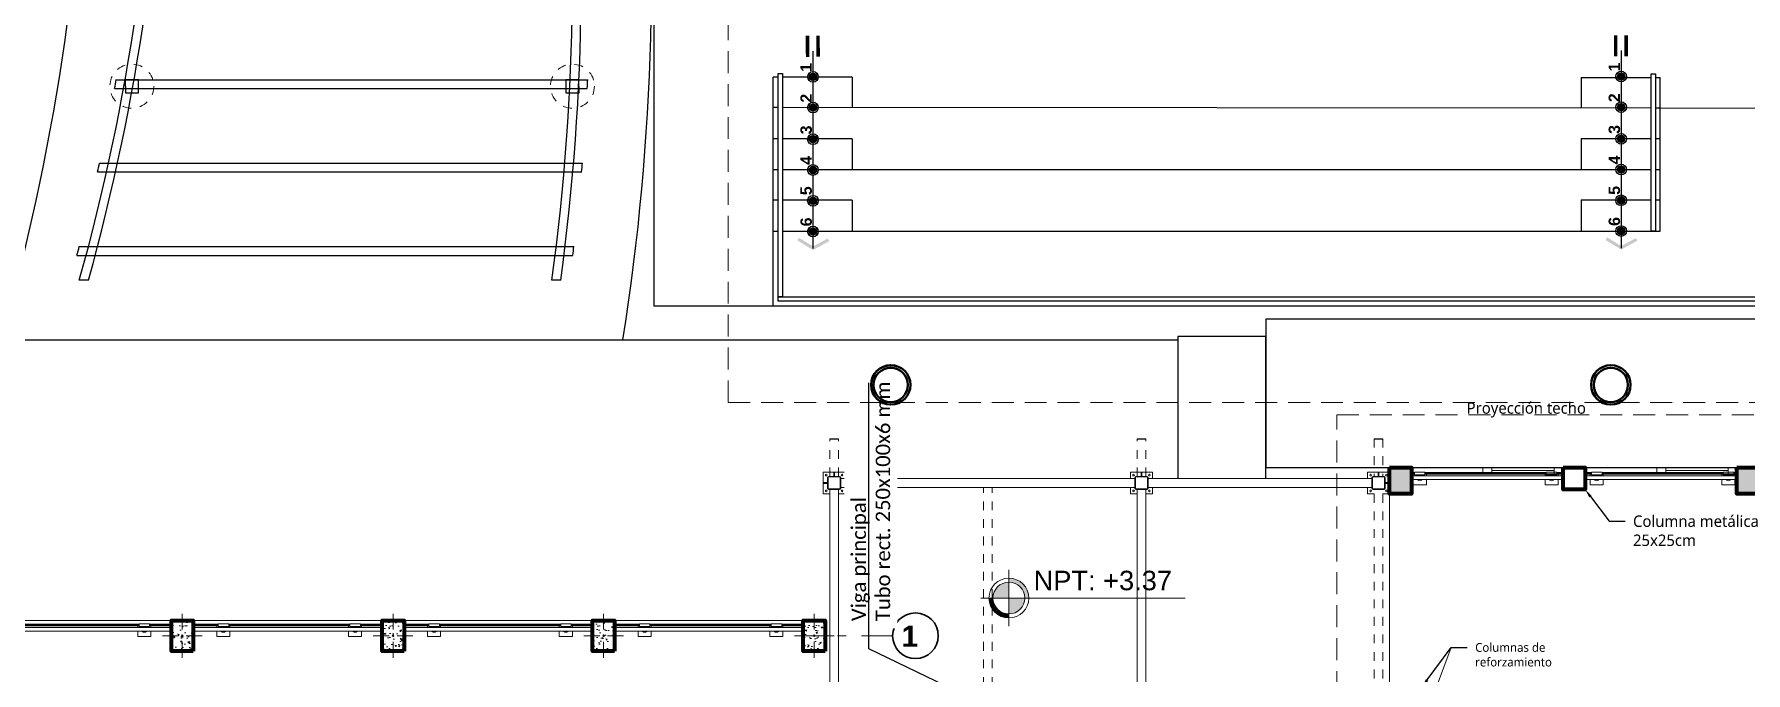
# Model space of a CAD drawing. Header units: metres. Extents: x 28 to 148, y 23 to 113.
# Drawn here: x 77.83 to 97.32, y 45.65 to 52.92 of the extents above; entities that cross this region are included whole.
import ezdxf
from ezdxf import colors
from ezdxf.entities.mleader import LeaderData, LeaderLine
from ezdxf.enums import TextEntityAlignment as Align
from ezdxf.math import Vec2, Vec3

# ---------------------------------------------------------------- set-up
doc = ezdxf.new("R2010")
doc.units = ezdxf.units.M
for name, pattern in [('DASHED2', [0.375, 0.25, -0.125]), ('Dot & Dashed', [0.670278, 0.352778, -0.176389, 0, -0.141111]), ('HIDDEN2', [0.1875, 0.125, -0.0625])]:
    doc.linetypes.add(name, pattern=pattern)
for name, color, linetype, lineweight in [('04', 135, 'Continuous', 40), ('A-FLOR-HRAL', 11, 'Continuous', 9), ('COLUMNAS 50', 32, 'Continuous', 70), ('Cotas varias El', 253, 'Continuous', 13), ('GRAFO 0 BLANCO', 7, 'Continuous', 0), ('GRAFO 02', 7, 'Continuous', 20), ('GRAFO 4', 7, 'Continuous', 30), ('GRAFO00', 7, 'Continuous', 0), ('GRAFO01', 7, 'Continuous', 0), ('Letras El', 9, 'Continuous', 5), ('letras sr', 7, 'Continuous', 5), ('MK-DIRECTRICES', 7, 'Continuous', 9), ('MK-LINEAS GENERALES', 7, 'Continuous', 0), ('Proyeccciones', 1, 'DASHED2', 18), ('proyecciones', 1, 'DASHED2', 5), ('TEXTO 100', 7, 'Continuous', 20)]:
    doc.layers.add(name, color=color, linetype=linetype, lineweight=lineweight)
doc.styles.add('DIRECTRICES NOMBRES', font='calibril.ttf')
doc.styles.add('Generales', font='trebuc.ttf', dxfattribs={"height": 0.1})
doc.styles.add('GENERATED_STYLE_1', font='arialbd.ttf')
doc.styles.add('JOS', font='arial.ttf', dxfattribs={"height": 1})
doc.styles.add('TURBO_NPT', font='sanssb__.ttf')

# ---------------------------------------------------------------- blocks, each defined once
blk = doc.blocks.new('columna pasillos')
at = {"layer": 'GRAFO 0 BLANCO'}
h = blk.add_hatch(dxfattribs=at)
h.set_pattern_fill('AR-CONC', color=256, scale=0.024, angle=-90)
h.set_pattern_definition([(320, (0, 0), (-0.015060515, -0.17214244), [0.018, -0.198]), (265, (0, 0), (0.18052611, 0.03330032), [0.0144, -0.1584]), (10.45144, (-0.00126, -0.01435), (0.1654656, -0.13884213), [0.01529765, -0.16827411]), (316.1842, (0.048, -7e-10), (-0.03972463, -0.25613792), [0.027, -0.297]), (6.63563, (0.0447, -0.02134), (0.23378846, -0.22431887), [0.02294648, -0.2524113]), (261.18416, (0.048, -7e-10), (0.23378846, -0.22431887), [0.0216, -0.2376]), (291, (0.036, -0.024), (-0.096628536, -0.14325769), [0.018, -0.198]), (236, (0.036, -0.024), (0.17403601, -0.05839568), [0.0144, -0.1584]), (341.45144, (0.02795, -0.03594), (0.07740747, -0.20165337), [0.01529765, -0.16827411]), (307.5, (0, 0), (0.079894525, -0.002918366), [0, -0.15648, 0, -0.1608, 0, -0.159]), (277.5, (0, 0), (0.09465881, -0.06313669), [0, -0.09168, 0, -0.15288, 0, -0.0606]), (237.5, (7e-10, 0.05352), (-0.005413171, -0.128117385), [0, -0.06, 0, -0.1872, 0, -0.2484]), (227.5, (1e-09, 0.07752), (0.024025194, -0.13996468), [0, -0.078, 0, -0.12432, 0, -0.1764])])
h.paths.add_polyline_path([(-235.535, 35.024), (-235.785, 35.024), (-235.785, 34.674), (-235.535, 34.674)])
h.paths.add_polyline_path([(-235.651, 34.849, -1), (-235.668, 34.849, -1)], flags=16)
at = {"layer": 'COLUMNAS 50', "color": 1, "linetype": 'Continuous', "lineweight": 9}
for p, q in [((-235.66, 35.099), (-235.66, 34.919)), ((-235.705, 34.849), (-235.885, 34.849)), ((-235.66, 34.779), (-235.66, 34.599)), ((-235.615, 34.849), (-235.435, 34.849))]:
    blk.add_line(p, q, dxfattribs=at)
at = {"layer": 'COLUMNAS 50', "linetype": 'Continuous'}
blk.add_lwpolyline([(-235.785, 35.024), (-235.535, 35.024), (-235.535, 34.674), (-235.785, 34.674)], close=True, dxfattribs=at)
at = {"layer": 'COLUMNAS 50', "color": 1, "linetype": 'Continuous', "lineweight": 9}
blk.add_circle((-235.66, 34.849), 0.00871, dxfattribs=at)
blk.add_point((-235.66, 34.849), dxfattribs=at)
blk = doc.blocks.new('Barandilla - 50 x 12mm-V42-Nivel 2')
at = {"layer": 'A-FLOR-HRAL'}
for p, q in [((-27, 93), (-88, 93)), ((-88, 93), (-88, 18)), ((-88, 18), (-88, -57)), ((34, 93), (13, 93)), ((25, 3), (25, 34)), ((27, 79), (57, 79)), ((27, 79), (27, -40)), ((57, 79), (57, -40)), ((-88, -57), (-27, -57)), ((13, -57), (34, -57)), ((57, -40), (27, -40))]:
    blk.add_line(p, q, dxfattribs=at)
for centre, radius, start, end in [((-1, 18), 39.4, 144.0345, 215.4043), ((-19, -78), 120, 93.541, 96.3187), ((-19, -78), 120, 68.282, 74.1525), ((-18, 114), 120, 285.3761, 291.1568), ((-18, 114), 120, 263.1201, 266.0125)]:
    blk.add_arc(centre, radius, start, end, dxfattribs=at)
blk = doc.blocks.new('Barandilla - 50 x 12mm-V43-Nivel 2')
at = {"layer": 'A-FLOR-HRAL'}
for p, q in [((-27, 93), (-88, 93)), ((-88, 93), (-88, 18)), ((-88, 18), (-88, -57)), ((34, 93), (13, 93)), ((25, 3), (25, 34)), ((27, 79), (57, 79)), ((27, 79), (27, -40)), ((57, 79), (57, -40)), ((-88, -57), (-27, -57)), ((13, -57), (34, -57)), ((57, -40), (27, -40))]:
    blk.add_line(p, q, dxfattribs=at)
for centre, radius, start, end in [((-1, 18), 39.4, 144.0345, 215.4043), ((-19, -78), 120, 93.584, 96.3187), ((-19, -78), 120, 68.282, 74.2092), ((-18, 114), 120, 285.3254, 291.1568), ((-18, 114), 120, 263.1201, 265.9625)]:
    blk.add_arc(centre, radius, start, end, dxfattribs=at)
blk = doc.blocks.new('Barandilla - Barandilla-595762-Nivel 2')
at = {"layer": 'A-FLOR-HRAL'}
for p, q in [((74635, 37914), (74919, 37914)), ((74635, 37906), (74919, 37906)), ((74635, 37904), (74919, 37904)), ((74635, 37896), (74919, 37896)), ((76783, 37875), (74635, 37875)), ((74635, 37835), (76783, 37835)), ((75038, 37914), (76419, 37914)), ((75038, 37906), (76419, 37906)), ((75038, 37904), (76419, 37904)), ((75038, 37896), (76419, 37896)), ((76538, 37914), (76783, 37914)), ((76538, 37906), (76783, 37906)), ((76538, 37904), (76783, 37904)), ((76538, 37896), (76783, 37896))]:
    blk.add_line(p, q, dxfattribs=at)
at = {"extrusion": (0, 0, -1), "zscale": -1, "rotation": 90.00000000000021}
for name, p in [('Barandilla - 50 x 12mm-V43-Nivel 2', (-74959, 37862)), ('Barandilla - 50 x 12mm-V42-Nivel 2', (-76459, 37862))]:
    blk.add_blockref(name, p, dxfattribs=at)
blk = doc.blocks.new('Barandilla - Barandilla-595833-Nivel 2')
at = {"layer": 'A-FLOR-HRAL'}
for p, q in [((72237, 37914), (72521, 37914)), ((72237, 37906), (72521, 37906)), ((72237, 37904), (72521, 37904)), ((72237, 37896), (72521, 37896)), ((74385, 37875), (72237, 37875)), ((72237, 37835), (74385, 37835)), ((72640, 37914), (74021, 37914)), ((72640, 37906), (74021, 37906)), ((72640, 37904), (74021, 37904)), ((72640, 37896), (74021, 37896)), ((74140, 37914), (74385, 37914)), ((74140, 37906), (74385, 37906)), ((74140, 37904), (74385, 37904)), ((74140, 37896), (74385, 37896))]:
    blk.add_line(p, q, dxfattribs=at)
at = {"extrusion": (0, 0, -1), "zscale": -1, "rotation": 90.00000000000021}
for name, p in [('Barandilla - 50 x 12mm-V43-Nivel 2', (-72561, 37862)), ('Barandilla - 50 x 12mm-V42-Nivel 2', (-74061, 37862))]:
    blk.add_blockref(name, p, dxfattribs=at)
blk = doc.blocks.new('Barandilla - Barandilla-595900-Nivel 2')
at = {"layer": 'A-FLOR-HRAL'}
for p, q in [((69837, 37914), (70121, 37914)), ((69837, 37906), (70121, 37906)), ((69837, 37904), (70121, 37904)), ((69837, 37896), (70121, 37896)), ((71985, 37875), (69837, 37875)), ((69837, 37835), (71985, 37835)), ((70240, 37914), (71621, 37914)), ((70240, 37906), (71621, 37906)), ((70240, 37904), (71621, 37904)), ((70240, 37896), (71621, 37896)), ((71740, 37914), (71985, 37914)), ((71740, 37906), (71985, 37906)), ((71740, 37904), (71985, 37904)), ((71740, 37896), (71985, 37896)), ((71985, 37914), (71985, 37906)), ((71985, 37906), (71985, 37904)), ((71985, 37904), (71985, 37896)), ((71985, 37875), (71985, 37835))]:
    blk.add_line(p, q, dxfattribs=at)
at = {"extrusion": (0, 0, -1), "zscale": -1, "rotation": 90.00000000000021}
for name, p in [('Barandilla - 50 x 12mm-V43-Nivel 2', (-70161, 37862)), ('Barandilla - 50 x 12mm-V42-Nivel 2', (-71661, 37862))]:
    blk.add_blockref(name, p, dxfattribs=at)
blk = doc.blocks.new('Barandilla - Barandilla-595917-Nivel 2')
at = {"layer": 'A-FLOR-HRAL'}
for p, q in [((67437, 37914), (67721, 37914)), ((67437, 37906), (67721, 37906)), ((67437, 37904), (67721, 37904)), ((67437, 37896), (67721, 37896)), ((69585, 37875), (67437, 37875)), ((67437, 37835), (69585, 37835)), ((67840, 37914), (69221, 37914)), ((67840, 37906), (69221, 37906)), ((67840, 37904), (69221, 37904)), ((67840, 37896), (69221, 37896)), ((69340, 37914), (69585, 37914)), ((69340, 37906), (69585, 37906)), ((69340, 37904), (69585, 37904)), ((69340, 37896), (69585, 37896)), ((69585, 37914), (69585, 37906)), ((69585, 37906), (69585, 37904)), ((69585, 37904), (69585, 37896)), ((69585, 37875), (69585, 37835))]:
    blk.add_line(p, q, dxfattribs=at)
at = {"extrusion": (0, 0, -1), "zscale": -1, "rotation": 90.00000000000021}
for name, p in [('Barandilla - 50 x 12mm-V43-Nivel 2', (-67761, 37862)), ('Barandilla - 50 x 12mm-V42-Nivel 2', (-69261, 37862))]:
    blk.add_blockref(name, p, dxfattribs=at)
blk = doc.blocks.new('Barandilla - 50 x 12mm-V82-Nivel 2')
at = {"layer": 'A-FLOR-HRAL'}
for p, q in [((-27, 93), (-88, 93)), ((-88, 93), (-88, 18)), ((-88, 18), (-88, -57)), ((34, 93), (13, 93)), ((25, 3), (25, 34)), ((27, 79), (57, 79)), ((27, 79), (27, -40)), ((57, 79), (57, -40)), ((-88, -57), (-27, -57)), ((13, -57), (34, -57)), ((57, -40), (27, -40))]:
    blk.add_line(p, q, dxfattribs=at)
for centre, radius, start, end in [((-1, 18), 39.4, 144.0345, 215.4043), ((-19, -78), 120, 93.5704, 96.3187), ((-19, -78), 120, 68.282, 74.1525), ((-18, 114), 120, 285.3761, 291.1568), ((-18, 114), 120, 263.1201, 265.9848)]:
    blk.add_arc(centre, radius, start, end, dxfattribs=at)
blk = doc.blocks.new('Barandilla - 50 x 12mm-V83-Nivel 2')
at = {"layer": 'A-FLOR-HRAL'}
for p, q in [((-27, 93), (-88, 93)), ((-88, 93), (-88, 18)), ((-88, 18), (-88, -57)), ((34, 93), (13, 93)), ((25, 3), (25, 34)), ((27, 79), (57, 79)), ((27, 79), (27, -40)), ((57, 79), (57, -40)), ((-88, -57), (-27, -57)), ((13, -57), (34, -57)), ((57, -40), (27, -40))]:
    blk.add_line(p, q, dxfattribs=at)
for centre, radius, start, end in [((-1, 18), 39.4, 144.0345, 215.4043), ((-19, -78), 120, 93.584, 96.3187), ((-19, -78), 120, 68.282, 74.1818), ((-18, 114), 120, 285.354, 291.1568), ((-18, 114), 120, 263.1201, 265.9625)]:
    blk.add_arc(centre, radius, start, end, dxfattribs=at)
blk = doc.blocks.new('Barandilla - Barandilla-616740-Nivel 2')
at = {"layer": 'A-FLOR-HRAL'}
for p, q in [((85687, 39638), (85761, 39638)), ((85687, 39630), (85761, 39630)), ((85687, 39628), (85761, 39628)), ((85687, 39620), (85761, 39620)), ((87414, 39600), (85687, 39600)), ((85880, 39638), (87261, 39638)), ((85880, 39630), (87261, 39630)), ((85880, 39628), (87261, 39628)), ((85880, 39620), (87261, 39620)), ((87380, 39638), (87414, 39638)), ((87380, 39630), (87414, 39630)), ((87380, 39628), (87414, 39628)), ((87380, 39620), (87414, 39620)), ((85687, 39560), (87414, 39560))]:
    blk.add_line(p, q, dxfattribs=at)
at = {"extrusion": (0, 0, -1), "zscale": -1, "rotation": 90.00000000000031}
for name, p in [('Barandilla - 50 x 12mm-V83-Nivel 2', (-85801, 39586)), ('Barandilla - 50 x 12mm-V82-Nivel 2', (-87301, 39586))]:
    blk.add_blockref(name, p, dxfattribs=at)
blk = doc.blocks.new('Barandilla - 50 x 12mm-V84-Nivel 2')
at = {"layer": 'A-FLOR-HRAL'}
for p, q in [((-27, 93), (-88, 93)), ((-88, 93), (-88, 18)), ((-88, 18), (-88, -57)), ((34, 93), (13, 93)), ((25, 3), (25, 34)), ((27, 79), (57, 79)), ((27, 79), (27, -40)), ((57, 79), (57, -40)), ((-88, -57), (-27, -57)), ((13, -57), (34, -57)), ((57, -40), (27, -40))]:
    blk.add_line(p, q, dxfattribs=at)
for centre, radius, start, end in [((-1, 18), 39.4, 144.0345, 215.4043), ((-19, -78), 120, 93.5704, 96.3187), ((-19, -78), 120, 68.282, 74.1675), ((-18, 114), 120, 285.3539, 291.1568), ((-18, 114), 120, 263.1201, 265.9848)]:
    blk.add_arc(centre, radius, start, end, dxfattribs=at)
blk = doc.blocks.new('Barandilla - 50 x 12mm-V8-Nivel 2')
at = {"layer": 'A-FLOR-HRAL'}
for p, q in [((-27, 93), (-88, 93)), ((-88, 93), (-88, 18)), ((-88, 18), (-88, -57)), ((34, 93), (13, 93)), ((25, 3), (25, 34)), ((27, 79), (57, 79)), ((27, 79), (27, -40)), ((57, 79), (57, -40)), ((-88, -57), (-27, -57)), ((13, -57), (34, -57)), ((57, -40), (27, -40))]:
    blk.add_line(p, q, dxfattribs=at)
for centre, radius, start, end in [((-1, 18), 39.4, 144.0345, 215.4043), ((-19, -78), 120, 93.584, 96.3187), ((-19, -78), 120, 68.282, 74.1525), ((-18, 114), 120, 285.3761, 291.1568), ((-18, 114), 120, 263.1201, 265.9625)]:
    blk.add_arc(centre, radius, start, end, dxfattribs=at)
blk = doc.blocks.new('Barandilla - Barandilla-616799-Nivel 2')
at = {"layer": 'A-FLOR-HRAL'}
for p, q in [((83744, 39638), (83710, 39638)), ((83744, 39630), (83710, 39630)), ((83744, 39628), (83710, 39628)), ((83744, 39620), (83710, 39620)), ((85437, 39600), (83710, 39600)), ((85244, 39638), (83863, 39638)), ((85244, 39630), (83863, 39630)), ((85244, 39628), (83863, 39628)), ((85244, 39620), (83863, 39620)), ((85437, 39638), (85363, 39638)), ((85437, 39630), (85363, 39630)), ((85437, 39628), (85363, 39628)), ((85437, 39620), (85363, 39620)), ((83710, 39560), (85437, 39560))]:
    blk.add_line(p, q, dxfattribs=at)
at = {"rotation": 89.99999999999972}
for name, p in [('Barandilla - 50 x 12mm-V84-Nivel 2', (83824, 39586)), ('Barandilla - 50 x 12mm-V8-Nivel 2', (85324, 39586))]:
    blk.add_blockref(name, p, dxfattribs=at)
blk = doc.blocks.new('A$Cc5122029')
at = {"layer": '04', "linetype": 'Continuous'}
for radius in [0.225, 0.195]:
    blk.add_circle((0, 0), radius, dxfattribs=at)

msp = doc.modelspace()

# ---------------------------------------------------------------- hatches: boundary and pattern name
at = {"true_color": 0x939598}
h = msp.add_hatch(color=252, dxfattribs=at)
h.paths.add_polyline_path([(86.617, 52.905), (86.657, 52.905), (86.659, 52.665), (86.619, 52.665)])
h.paths.add_polyline_path([(86.737, 52.906), (86.777, 52.906), (86.779, 52.666), (86.739, 52.666)])
h = msp.add_hatch(color=252, dxfattribs=at)
h.paths.add_polyline_path([(95.821, 52.91), (95.861, 52.91), (95.862, 52.67), (95.822, 52.67)])
h.paths.add_polyline_path([(95.941, 52.911), (95.981, 52.911), (95.982, 52.671), (95.942, 52.671)])
for points in [[(86.73, 52.408, -1), (86.67, 52.467, -1)], [(86.671, 52.408, -1), (86.73, 52.468, -1)], [(95.933, 52.413, -1), (95.874, 52.472, -1)], [(95.874, 52.413, -1), (95.933, 52.472, -1)], [(86.73, 52.058, -1), (86.67, 52.117, -1)], [(86.671, 52.058, -1), (86.73, 52.118, -1)], [(95.933, 52.063, -1), (95.874, 52.122, -1)], [(95.874, 52.063, -1), (95.933, 52.122, -1)], [(86.73, 51.698, -1), (86.67, 51.757, -1)], [(86.671, 51.697, -1), (86.73, 51.757, -1)], [(95.933, 51.702, -1), (95.874, 51.761, -1)], [(95.874, 51.702, -1), (95.933, 51.762, -1)], [(86.73, 51.348, -1), (86.67, 51.407, -1)], [(86.671, 51.347, -1), (86.73, 51.407, -1)], [(95.933, 51.352, -1), (95.874, 51.411, -1)], [(95.874, 51.352, -1), (95.933, 51.412, -1)], [(86.73, 50.998, -1), (86.67, 51.057, -1)], [(86.671, 50.997, -1), (86.73, 51.057, -1)], [(95.933, 51.002, -1), (95.874, 51.061, -1)], [(95.874, 51.002, -1), (95.933, 51.062, -1)], [(86.73, 50.648, -1), (86.67, 50.707, -1)], [(86.671, 50.647, -1), (86.73, 50.707, -1)], [(95.933, 50.652, -1), (95.874, 50.711, -1)], [(95.874, 50.652, -1), (95.933, 50.712, -1)], [(86.886, 50.567), (86.869, 50.598), (86.702, 50.507), (86.54, 50.605), (86.522, 50.575), (86.701, 50.466)], [(96.089, 50.572), (96.072, 50.602), (95.906, 50.511), (95.744, 50.61), (95.725, 50.58), (95.905, 50.471)]]:
    msp.add_hatch(color=252, dxfattribs=at).paths.add_polyline_path(points)
at = {"layer": 'GRAFO 0 BLANCO', "true_color": 0x939598}
h = msp.add_hatch(color=252, dxfattribs=at)
h.dxf.hatch_style = 1
h.paths.add_polyline_path([(118.575, 47.988), (118.825, 47.988), (118.825, 47.688), (118.575, 47.688)])
h.paths.add_polyline_path([(114.764, 47.988), (114.514, 47.988), (114.513, 47.588), (114.763, 47.588)])
h.paths.add_polyline_path([(110.174, 47.988), (109.924, 47.988), (109.923, 47.588), (110.173, 47.588)])
h.paths.add_polyline_path([(105.888, 47.988), (106.138, 47.988), (106.138, 47.688), (105.888, 47.688)])
h.paths.add_polyline_path([(101.28, 47.988), (101.53, 47.988), (101.53, 47.688), (101.28, 47.688)])
h.paths.add_polyline_path([(97.221, 47.988), (97.471, 47.988), (97.471, 47.688), (97.221, 47.688)])
h.paths.add_polyline_path([(93.266, 47.988), (93.516, 47.988), (93.516, 47.688), (93.266, 47.688)])
at = {"layer": 'MK-LINEAS GENERALES', "linetype": 'Continuous'}
h = msp.add_hatch(dxfattribs=at)
h.set_pattern_fill('ANSI32', scale=0.075, angle=90, style=0)
h.set_pattern_definition([(135, (76.5328, -70.6178), (-0.5051394, -0.5051394), []), (135, (76.5328, -70.28106), (-0.5051394, -0.5051394), [])])
edge = h.paths.add_edge_path(flags=0)
edge.add_arc((90.504, 47.876), 0.0126, 360, 450)
edge.add_line((90.504, 47.888), (90.379, 47.888))
edge.add_arc((90.379, 47.876), 0.0126, 90, 180)
edge.add_line((90.366, 47.876), (90.366, 47.751))
edge.add_arc((90.379, 47.751), 0.0126, 180, 270)
edge.add_line((90.379, 47.738), (90.504, 47.738))
edge.add_arc((90.504, 47.751), 0.0126, 270, 360)
edge.add_line((90.516, 47.751), (90.516, 47.876))
edge = h.paths.add_edge_path(flags=0)
edge.add_line((90.373, 47.751), (90.373, 47.876))
edge.add_arc((90.379, 47.876), 0.0063, 90, 180, ccw=False)
edge.add_line((90.379, 47.882), (90.504, 47.882))
edge.add_arc((90.504, 47.876), 0.0063, 360, 450, ccw=False)
edge.add_line((90.51, 47.876), (90.51, 47.751))
edge.add_arc((90.504, 47.751), 0.0063, 270, 360, ccw=False)
edge.add_line((90.504, 47.745), (90.379, 47.745))
edge.add_arc((90.379, 47.751), 0.0063, 180, 270, ccw=False)
at = {"layer": 'TEXTO 100', "ltscale": 1.3}
h = msp.add_hatch(color=7, dxfattribs=at)
edge = h.paths.add_edge_path()
edge.add_line((89.111, 46.503), (88.931, 46.503))
edge.add_line((88.931, 46.503), (88.931, 46.322))
edge.add_arc((88.931, 46.503), 0.181, 270, 360)
edge = h.paths.add_edge_path()
edge.add_arc((88.931, 46.503), 0.181, 90, 180)
edge.add_line((88.75, 46.503), (88.931, 46.503))
edge.add_line((88.931, 46.503), (88.931, 46.684))
edge = h.paths.add_edge_path()
edge.add_line((88.931, 46.73), (88.931, 46.684))
edge.add_arc((88.931, 46.503), 0.181, 0, 90, ccw=False)
edge.add_line((89.111, 46.503), (89.157, 46.503))
edge.add_arc((88.931, 46.503), 0.227, 0, 90)

# ---------------------------------------------------------------- linework, layer by layer
at = {"color": 252, "true_color": 0x939598}
for p, q in [((86.303, 52.434), (86.246, 52.434)), ((87.146, 52.434), (86.353, 52.434)), ((87.146, 52.434), (87.146, 52.084)), ((95.449, 52.431), (96.244, 52.431)), ((95.449, 52.431), (95.449, 52.081)), ((96.294, 52.431), (96.349, 52.431)), ((96.349, 52.081), (96.349, 52.431)), ((86.246, 52.092), (86.303, 52.092)), ((86.353, 52.092), (96.244, 52.083)), ((96.294, 52.083), (96.349, 52.083)), ((96.349, 52.082), (103.449, 52.092)), ((96.349, 50.682), (96.349, 52.082)), ((86.303, 51.732), (86.246, 51.732)), ((87.146, 51.732), (86.353, 51.732)), ((87.146, 51.732), (87.146, 51.382)), ((95.449, 51.737), (96.244, 51.737)), ((95.449, 51.737), (95.449, 51.387)), ((96.294, 51.737), (96.349, 51.737)), ((86.246, 51.382), (86.303, 51.382)), ((86.353, 51.382), (96.244, 51.382)), ((96.294, 51.382), (96.349, 51.382)), ((86.303, 51.032), (86.246, 51.032)), ((87.146, 51.032), (86.353, 51.032)), ((87.146, 51.032), (87.146, 50.682)), ((95.449, 51.037), (96.244, 51.037)), ((95.449, 51.037), (95.449, 50.687)), ((96.294, 51.037), (96.349, 51.037)), ((86.246, 50.682), (86.303, 50.682)), ((86.353, 50.682), (96.349, 50.682)), ((96.294, 50.682), (96.349, 50.682)), ((86.246, 49.832), (113.546, 49.832)), ((51.293, 49.443), (90.857, 49.443))]:
    msp.add_line(p, q, dxfattribs=at)
for p, q in [((78.747, 52.305), (84.13, 52.305)), ((78.765, 52.405), (84.135, 52.405)), ((78.552, 51.355), (84.066, 51.355)), ((78.575, 51.455), (84.074, 51.455)), ((78.345, 50.505), (83.978, 50.505)), ((78.318, 50.405), (83.966, 50.405)), ((78.449, 50.123), (78.345, 50.123)), ((83.828, 50.123), (83.727, 50.123))]:
    msp.add_line(p, q)
at = {"color": 9, "true_color": 0xc7c8ca}
for p, q in [((115.086, 49.68), (91.857, 49.68)), ((91.857, 49.68), (91.857, 47.988)), ((91.857, 47.988), (115.086, 47.988))]:
    msp.add_line(p, q, dxfattribs=at)
at = {"color": 252, "true_color": 0x939598}
for points in [[(114.885, 69.032), (84.886, 69.032), (84.886, 49.832), (114.885, 49.832), (114.885, 69.032)], [(86.7, 52.731), (86.7, 50.482)], [(95.904, 52.736), (95.904, 50.486)], [(86.245, 49.832), (86.245, 52.434)], [(86.353, 52.474), (86.353, 49.982), (86.353, 49.932), (86.303, 49.932), (86.303, 52.474), (86.353, 52.474)], [(96.294, 52.471), (96.294, 50.682), (96.294, 50.682), (96.244, 50.682), (96.244, 52.471), (96.294, 52.471)], [(86.303, 49.932), (113.501, 49.932), (113.501, 49.882), (86.303, 49.882), (86.303, 49.932)]]:
    msp.add_lwpolyline(points, dxfattribs=at)
for points in [[(79.019, 52.257), (79.017, 52.407), (78.867, 52.405), (78.869, 52.255)], [(84.037, 52.257), (84.035, 52.407), (83.885, 52.405), (83.887, 52.255)]]:
    msp.add_lwpolyline(points, close=True)
msp.add_lwpolyline([(91.857, 47.863), (91.857, 49.48), (90.857, 49.48), (90.857, 47.863)])
for centre, radius in [((86.7, 52.438), 0.061), ((86.7, 52.438), 0.042), ((86.7, 52.438), 0.042), ((86.7, 52.438), 0.042), ((86.7, 52.438), 0.042), ((95.904, 52.442), 0.061), ((95.904, 52.442), 0.042), ((95.904, 52.442), 0.042), ((95.904, 52.442), 0.042), ((95.904, 52.442), 0.042), ((86.7, 52.088), 0.061), ((86.7, 52.088), 0.042), ((86.7, 52.088), 0.042), ((86.7, 52.088), 0.042), ((86.7, 52.088), 0.042), ((95.904, 52.092), 0.061), ((95.904, 52.092), 0.042), ((95.904, 52.092), 0.042), ((95.904, 52.092), 0.042), ((95.904, 52.092), 0.042), ((86.7, 51.727), 0.061), ((86.7, 51.727), 0.042), ((86.7, 51.727), 0.042), ((86.7, 51.727), 0.042), ((86.7, 51.727), 0.042), ((95.904, 51.732), 0.061), ((95.904, 51.732), 0.042), ((95.904, 51.732), 0.042), ((95.904, 51.732), 0.042), ((95.904, 51.732), 0.042), ((86.7, 51.377), 0.061), ((86.7, 51.377), 0.042), ((86.7, 51.377), 0.042), ((86.7, 51.377), 0.042), ((86.7, 51.377), 0.042), ((95.904, 51.382), 0.061), ((95.904, 51.382), 0.042), ((95.904, 51.382), 0.042), ((95.904, 51.382), 0.042), ((95.904, 51.382), 0.042), ((86.7, 51.027), 0.061), ((86.7, 51.027), 0.042), ((86.7, 51.027), 0.042), ((86.7, 51.027), 0.042), ((86.7, 51.027), 0.042), ((95.903, 51.032), 0.061), ((95.903, 51.032), 0.042), ((95.903, 51.032), 0.042), ((95.903, 51.032), 0.042), ((95.903, 51.032), 0.042), ((86.7, 50.677), 0.061), ((86.7, 50.677), 0.042), ((86.7, 50.677), 0.042), ((86.7, 50.677), 0.042), ((86.7, 50.677), 0.042), ((95.904, 50.682), 0.061), ((95.904, 50.682), 0.042), ((95.904, 50.682), 0.042), ((95.904, 50.682), 0.042), ((95.904, 50.682), 0.042)]:
    msp.add_circle(centre, radius, dxfattribs=at)
at = {"color": 9, "true_color": 0xc7c8ca}
for centre, radius, start, end in [((58.572, 53.566), 26.289, 350.9769, 21.0554), ((52.53, 56.542), 25.916, 344.1009, 12.9331)]:
    msp.add_arc(centre, radius, start, end, dxfattribs=at)
for centre, radius, start, end in [((58.572, 53.566), 25.389, 352.2072, 21.1123), ((58.572, 53.566), 25.489, 352.238, 21.1059), ((54.6, 56.753), 24.653, 344.4012, 13.5367), ((54.6, 56.753), 24.753, 344.4658, 13.5346), ((54.6, 56.753), 24.553, 349.5646, 349.8018), ((58.572, 53.566), 25.589, 357.1765, 357.4007), ((54.6, 56.753), 24.553, 347.3017, 347.5408), ((58.572, 53.566), 25.589, 355.0444, 355.2691), ((54.6, 56.753), 24.553, 345.0184, 345.2598), ((58.572, 53.566), 25.589, 352.9053, 353.1309)]:
    msp.add_arc(centre, radius, start, end)
at = {"layer": 'COLUMNAS 50', "linetype": 'Continuous'}
for points in [[(93.266, 47.988), (93.516, 47.988), (93.516, 47.688), (93.266, 47.688), (93.266, 47.988)], [(95.244, 47.988), (95.494, 47.988), (95.494, 47.738), (95.244, 47.738), (95.244, 47.988)], [(97.221, 47.988), (97.471, 47.988), (97.471, 47.688), (97.221, 47.688), (97.221, 47.988)]]:
    msp.add_lwpolyline(points, dxfattribs=at)
at = {"layer": 'Cotas varias El', "linetype": 'Dot & Dashed'}
msp.add_line((87.607, 46.074), (86.614, 46.074), dxfattribs=at)
at = {"layer": 'GRAFO 0 BLANCO'}
msp.add_line((86.589, 46.249), (53.243, 46.249), dxfattribs=at)
msp.add_lwpolyline([(93.266, 47.988), (133.208, 47.988), (133.208, 38.996), (93.266, 38.996), (93.266, 47.988)], dxfattribs=at)
at = {"layer": 'GRAFO 02', "color": 7, "linetype": 'Continuous', "lineweight": 9}
for points in [[(94.43, 47.988), (94.33, 47.988), (94.33, 47.918), (94.43, 47.918)], [(95.24, 47.988), (95.14, 47.988), (95.14, 47.918), (95.24, 47.918)], [(96.411, 47.988), (96.311, 47.988), (96.311, 47.918), (96.411, 47.918)], [(97.221, 47.988), (97.121, 47.988), (97.121, 47.918), (97.221, 47.918)]]:
    msp.add_lwpolyline(points, close=True, dxfattribs=at)
at = {"layer": 'GRAFO 02', "color": 7, "linetype": 'Continuous', "lineweight": 9, "flags": 128}
for points in [[(95.14, 47.957), (94.43, 47.957)], [(97.121, 47.957), (96.411, 47.957)], [(94.43, 47.918), (95.14, 47.918)], [(96.411, 47.918), (97.121, 47.918)]]:
    msp.add_lwpolyline(points, dxfattribs=at)
at = {"layer": 'GRAFO 4', "linetype": 'Continuous'}
msp.add_circle((87.867, 46.074), 0.26, dxfattribs=at)
at = {"layer": 'GRAFO00', "color": 252, "linetype": 'DASHED2', "lineweight": 0}
msp.add_lwpolyline([(92.666, 48.588), (133.808, 48.588), (133.808, 38.296), (92.666, 38.296)], close=True, dxfattribs=at)
at = {"layer": 'Letras El', "color": 7, "lineweight": 0}
msp.add_line((93.969, 45.94), (93.579, 44.903), dxfattribs=at)
at = {"layer": 'MK-LINEAS GENERALES', "color": 7, "linetype": 'Continuous'}
for p, q in [((86.816, 47.688), (86.816, 47.938)), ((86.816, 47.938), (87.066, 47.938)), ((86.866, 47.818), (86.816, 47.818)), ((86.866, 47.809), (86.816, 47.809)), ((86.861, 47.809), (86.861, 47.818)), ((86.866, 47.751), (86.866, 47.876)), ((86.873, 47.751), (86.873, 47.876)), ((86.879, 47.888), (87.004, 47.888)), ((86.879, 47.882), (87.004, 47.882)), ((86.937, 47.888), (86.937, 47.938)), ((86.946, 47.893), (86.937, 47.893)), ((86.946, 47.888), (86.937, 47.888)), ((86.946, 47.888), (86.946, 47.938)), ((87.01, 47.876), (87.01, 47.751)), ((87.016, 47.876), (87.016, 47.751)), ((90.366, 47.863), (87.016, 47.863)), ((90.366, 47.763), (87.016, 47.763)), ((87.066, 47.938), (87.066, 47.863)), ((87.066, 47.763), (87.066, 47.688)), ((90.316, 47.863), (90.316, 47.938)), ((90.316, 47.938), (90.566, 47.938)), ((90.316, 47.688), (90.316, 47.763)), ((90.366, 47.751), (90.366, 47.876)), ((90.373, 47.751), (90.373, 47.876)), ((90.379, 47.888), (90.504, 47.888)), ((90.379, 47.882), (90.504, 47.882)), ((90.437, 47.888), (90.437, 47.938)), ((90.446, 47.893), (90.437, 47.893)), ((90.446, 47.888), (90.437, 47.888)), ((90.446, 47.888), (90.446, 47.938)), ((90.51, 47.876), (90.51, 47.751)), ((90.516, 47.876), (90.516, 47.751)), ((93.066, 47.863), (90.516, 47.863)), ((93.066, 47.863), (90.516, 47.863)), ((93.066, 47.763), (90.516, 47.763)), ((90.566, 47.938), (90.566, 47.863)), ((90.566, 47.763), (90.566, 47.688)), ((93.016, 47.938), (93.266, 47.938)), ((93.016, 47.863), (93.016, 47.938)), ((93.016, 47.688), (93.016, 47.763)), ((93.066, 47.751), (93.066, 47.876)), ((93.073, 47.751), (93.073, 47.876)), ((93.079, 47.888), (93.204, 47.888)), ((93.079, 47.882), (93.204, 47.882)), ((93.137, 47.888), (93.137, 47.938)), ((93.146, 47.893), (93.137, 47.893)), ((93.146, 47.888), (93.137, 47.888)), ((93.146, 47.888), (93.146, 47.938)), ((93.21, 47.876), (93.21, 47.751)), ((93.216, 47.876), (93.216, 47.751)), ((93.216, 47.818), (93.266, 47.818)), ((93.216, 47.809), (93.266, 47.809)), ((93.221, 47.809), (93.221, 47.818)), ((93.266, 47.938), (93.266, 47.688)), ((86.891, 47.688), (86.816, 47.688)), ((87.004, 47.745), (86.879, 47.745)), ((87.004, 47.738), (86.879, 47.738)), ((86.891, 47.738), (86.891, 44.128)), ((86.991, 47.738), (86.991, 44.128)), ((87.066, 47.688), (86.991, 47.688)), ((90.391, 47.688), (90.316, 47.688)), ((90.504, 47.745), (90.379, 47.745)), ((90.504, 47.738), (90.379, 47.738)), ((90.391, 44.128), (90.391, 47.738)), ((90.492, 44.128), (90.492, 47.738)), ((90.566, 47.688), (90.492, 47.688)), ((93.091, 47.688), (93.016, 47.688)), ((93.204, 47.745), (93.079, 47.745)), ((93.204, 47.738), (93.079, 47.738)), ((93.266, 47.688), (93.191, 47.688))]:
    msp.add_line(p, q, dxfattribs=at)
for centre in [(86.851, 47.903), (87.031, 47.903), (90.351, 47.903), (90.531, 47.903), (93.051, 47.903), (93.231, 47.903), (86.851, 47.723), (87.031, 47.723), (90.351, 47.723), (90.531, 47.723), (93.051, 47.723), (93.231, 47.723)]:
    msp.add_circle(centre, 0.00992, dxfattribs=at)
for centre, radius, start, end in [((86.879, 47.876), 0.0126, 90, 180), ((86.879, 47.876), 0.0063, 90, 180), ((87.004, 47.876), 0.0126, 0, 90), ((87.004, 47.876), 0.0063, 0, 90), ((90.379, 47.876), 0.0126, 90, 180), ((90.379, 47.876), 0.0063, 90, 180), ((90.504, 47.876), 0.0126, 0, 90), ((90.504, 47.876), 0.0063, 0, 90), ((93.079, 47.876), 0.0126, 90, 180), ((93.079, 47.876), 0.0063, 90, 180), ((93.204, 47.876), 0.0126, 0, 90), ((93.204, 47.876), 0.0063, 0, 90), ((86.879, 47.751), 0.0126, 180, 270), ((86.879, 47.751), 0.0063, 180, 270), ((87.004, 47.751), 0.0126, 270, 0), ((87.004, 47.751), 0.0063, 270, 0), ((90.379, 47.751), 0.0126, 180, 270), ((90.379, 47.751), 0.0063, 180, 270), ((90.504, 47.751), 0.0126, 270, 0), ((90.504, 47.751), 0.0063, 270, 0), ((93.079, 47.751), 0.0126, 180, 270), ((93.079, 47.751), 0.0063, 180, 270), ((93.204, 47.751), 0.0063, 270, 0), ((93.204, 47.751), 0.0126, 270, 0)]:
    msp.add_arc(centre, radius, start, end, dxfattribs=at)
at = {"layer": 'proyecciones', "linetype": 'HIDDEN2', "ltscale": 0.5}
for p, q in [((86.891, 47.888), (86.891, 48.317)), ((86.894, 48.313), (86.894, 48.317)), ((90.391, 48.317), (90.491, 48.317)), ((90.391, 47.888), (90.391, 48.317)), ((90.491, 48.313), (90.391, 48.313)), ((90.394, 48.313), (90.394, 48.317)), ((90.394, 48.317), (90.488, 48.317)), ((90.488, 48.313), (90.394, 48.313)), ((90.488, 48.317), (90.488, 48.313)), ((90.491, 47.888), (90.491, 48.317)), ((93.091, 48.317), (93.091, 47.888)), ((93.191, 48.317), (93.091, 48.317)), ((93.091, 48.313), (93.191, 48.313)), ((93.188, 48.317), (93.094, 48.317)), ((93.094, 48.317), (93.094, 48.313)), ((93.094, 48.313), (93.188, 48.313)), ((93.188, 48.313), (93.188, 48.317)), ((93.191, 48.317), (93.191, 47.888)), ((88.641, 44.103), (88.641, 47.763)), ((88.742, 44.103), (88.742, 47.763)), ((93.091, 45.388), (93.091, 47.738)), ((93.191, 45.388), (93.191, 47.738))]:
    msp.add_line(p, q, dxfattribs=at)
for centre in [(78.943, 52.331), (83.961, 52.331)]:
    msp.add_circle(centre, 0.25, dxfattribs=at)
at = {"layer": 'TEXTO 100', "color": 7, "ltscale": 1.3}
msp.add_circle((88.931, 46.503), 0.181, dxfattribs=at)

# ---------------------------------------------------------------- block references
at = {"color": 2, "lineweight": 80}
msp.add_blockref('A$Cc5122029', (95.786, 48.93), dxfattribs=at)
at = {"layer": 'A-FLOR-HRAL', "xscale": 0.001, "yscale": 0.001, "zscale": 0.001}
for name, p in [('Barandilla - Barandilla-616799-Nivel 2', (9.806, 8.294)), ('Barandilla - Barandilla-616740-Nivel 2', (9.806, 8.294)), ('Barandilla - Barandilla-595917-Nivel 2', (9.806, 8.292)), ('Barandilla - Barandilla-595900-Nivel 2', (9.806, 8.292)), ('Barandilla - Barandilla-595833-Nivel 2', (9.806, 8.292)), ('Barandilla - Barandilla-595762-Nivel 2', (9.806, 8.292))]:
    msp.add_blockref(name, p, dxfattribs=at)
at = {"layer": 'COLUMNAS 50', "rotation": 180}
for p in [(-156.142, 80.923), (-153.742, 80.923), (-151.344, 80.923), (-148.945, 80.923)]:
    msp.add_blockref('columna pasillos', p, dxfattribs=at)

# ---------------------------------------------------------------- texts
at = {"insert": (87.896, 45.949), "char_height": 0.24, "attachment_point": 9, "rotation": 0, "style": 'GENERATED_STYLE_1'}
msp.add_mtext('1', dxfattribs=at)
at = {"color": 252, "true_color": 0x939598, "style": 'TURBO_NPT'}
for tag, p in [('1', (86.726, 52.494)), ('1', (95.93, 52.499)), ('2', (86.726, 52.144)), ('2', (95.93, 52.149)), ('3', (86.726, 51.783)), ('3', (95.93, 51.788)), ('4', (86.726, 51.435)), ('4', (95.93, 51.44)), ('5', (86.726, 51.09)), ('5', (95.93, 51.094)), ('6', (86.726, 50.735)), ('6', (95.93, 50.74))]:
    msp.add_attdef(tag, text='1', height=0.13, rotation=90, dxfattribs=at).set_placement(p, align=Align.BOTTOM_LEFT)
at = {"layer": 'GRAFO01', "style": 'JOS'}
msp.add_text('NPT: +3.37', height=0.2218, rotation=0, dxfattribs=at).set_placement((89.213, 46.592))
at = {"layer": 'letras sr', "insert": (94.144, 48.732), "char_height": 0.13, "attachment_point": 1, "style": 'Generales'}
msp.add_mtext('Proyección techo ', dxfattribs=at)

# ---------------------------------------------------------------- leaders
at = {"layer": 'letras sr'}
ml = msp.add_multileader_mtext('Standard', dxfattribs=at)
ml.set_content('Columna metálica 25x25cm', color=256, style='Generales')
ml.set_leader_properties()
ml.build(insert=Vec2(0, 0))
ml.multileader.update_dxf_attribs({"text_right_attachment_type": 6, "dogleg_length": 0.183, "arrow_head_size": 0.1})
ctx = ml.context
ctx.base_point, ctx.char_height, ctx.arrow_head_size, ctx.landing_gap_size, ctx.plane_origin = Vec3(95.949, 47.377), 0.13, 0.1, 0.09, Vec3(95.505, 48.89)
ctx.right_attachment = 6
notes = []
notes.append((ctx, [(0, (1, 1, 0), (95.766, 47.377), (1, 0), 0.183, [(0, [(95.494, 47.738)], 0, [])])]))
ctx.mtext.insert, ctx.mtext.width, ctx.mtext.flow_direction = Vec3(96.039, 47.443), 1.75326, 5
ml = msp.add_multileader_mtext('Standard', dxfattribs=at)
ml.set_content('Columnas de reforzamiento', color=256, style='Generales')
ml.set_leader_properties()
ml.build(insert=Vec2(0, 0))
ml.multileader.update_dxf_attribs({"text_right_attachment_type": 6, "dogleg_length": 0.36, "arrow_head_size": 0.1})
ctx = ml.context
ctx.base_point, ctx.char_height, ctx.arrow_head_size, ctx.landing_gap_size, ctx.plane_origin = Vec3(94.151, 45.94), 0.1, 0.1, 0.09, Vec3(93.591, 46.73)
ctx.right_attachment = 6
notes.append((ctx, [(0, (1, 1, 0), (93.969, 45.94), (1, 0), 0.183, [(0, [(93.634, 45.49)], 0, [])])]))
ctx.mtext.insert, ctx.mtext.width, ctx.mtext.flow_direction = Vec3(94.241, 45.991), 1.46918, 5
for ctx, leaders in notes:
    for number, flags, end, landing, length, lines in leaders:
        leader = LeaderData()
        leader.index, (leader.has_last_leader_line, leader.has_dogleg_vector, leader.attachment_direction) = number, flags
        leader.last_leader_point, leader.dogleg_vector, leader.dogleg_length = Vec3(end), Vec3(landing), length
        for number, points, colour, breaks in lines:
            line = LeaderLine()
            line.index, line.vertices, line.color, line.breaks = number, Vec3.list(points), colors.encode_raw_color(colour), breaks
            leader.lines.append(line)
        ctx.leaders.append(leader)

# ---------------------------------------------------------------- next in the draw order: leaders
at = {"layer": 'MK-DIRECTRICES'}
ml = msp.add_multileader_mtext('Standard', dxfattribs=at)
ml.set_content('\\A1;Viga principal\\PTubo rect. 250x100x6 mm', color=256, style='DIRECTRICES NOMBRES')
ml.set_leader_properties(color=1)
ml.build(insert=Vec2(0, 0))
ml.multileader.update_dxf_attribs({"text_left_attachment_type": 6, "text_right_attachment_type": 6, "dogleg_length": 4, "arrow_head_size": 0.112})
ctx = ml.context
ctx.base_point, ctx.char_height, ctx.arrow_head_size, ctx.landing_gap_size, ctx.plane_origin, ctx.plane_x_axis, ctx.plane_y_axis = Vec3(87.337, 46.225), 0.165, 0.112, 0.015, Vec3(82.74, 46.95), Vec3(0, 1), Vec3(-1, 0)
ctx.left_attachment, ctx.right_attachment = 6, 6
notes = []
notes.append((ctx, [(0, (1, 1, 0), (87.337, 45.925), (0, 1), 0.3, [(0, [(87.955, 44.103), (88.641, 45.295)], 0, [])])]))
ctx.mtext.insert, ctx.mtext.text_direction, ctx.mtext.rotation, ctx.mtext.width, ctx.mtext.defined_height, ctx.mtext.flow_direction = Vec3(87.139, 46.24), Vec3(0, 1), 1.570796, 2.82552, 0.755, 5
ctx.mtext.has_bg_fill, ctx.mtext.bg_color, ctx.mtext.bg_scale_factor, ctx.mtext.bg_transparency, ctx.mtext.use_window_bg_color = 1, -1027028792, 1.5, 0, 1
for ctx, leaders in notes:
    for number, flags, end, landing, length, lines in leaders:
        leader = LeaderData()
        leader.index, (leader.has_last_leader_line, leader.has_dogleg_vector, leader.attachment_direction) = number, flags
        leader.last_leader_point, leader.dogleg_vector, leader.dogleg_length = Vec3(end), Vec3(landing), length
        for number, points, colour, breaks in lines:
            line = LeaderLine()
            line.index, line.vertices, line.color, line.breaks = number, Vec3.list(points), colors.encode_raw_color(colour), breaks
            leader.lines.append(line)
        ctx.leaders.append(leader)

# ---------------------------------------------------------------- next in the draw order: hatches: boundary and pattern name
at = {"layer": 'TEXTO 100', "ltscale": 1.3}
msp.add_hatch(color=7, dxfattribs=at).paths.add_polyline_path([(88.75, 46.503), (88.704, 46.503, 0.414214), (88.931, 46.276), (88.931, 46.322, -0.414214)])

# ---------------------------------------------------------------- next in the draw order: linework, layer by layer
at = {"layer": 'Proyeccciones', "color": 2}
msp.add_lwpolyline([(85.736, 69.739), (114.111, 69.739), (114.111, 48.73), (85.736, 48.73)], close=True, dxfattribs=at)
at = {"layer": 'proyecciones', "linetype": 'HIDDEN2', "ltscale": 0.5}
for p, q in [((86.891, 48.317), (86.991, 48.317)), ((86.991, 48.313), (86.891, 48.313)), ((86.894, 48.317), (86.988, 48.317)), ((86.988, 48.313), (86.894, 48.313)), ((86.988, 48.317), (86.988, 48.313)), ((86.991, 47.888), (86.991, 48.317))]:
    msp.add_line(p, q, dxfattribs=at)
at = {"layer": 'TEXTO 100', "color": 7, "ltscale": 1.3}
msp.add_lwpolyline([(88.61, 46.503), (90.94, 46.503), (88.931, 46.503), (88.931, 46.823), (88.931, 46.183)], dxfattribs=at)
msp.add_circle((88.931, 46.503), 0.227, dxfattribs=at)

# ---------------------------------------------------------------- next in the draw order: block references
at = {"color": 2, "lineweight": 80}
msp.add_blockref('A$Cc5122029', (87.586, 48.93), dxfattribs=at)

doc.saveas('drawing.dxf')
